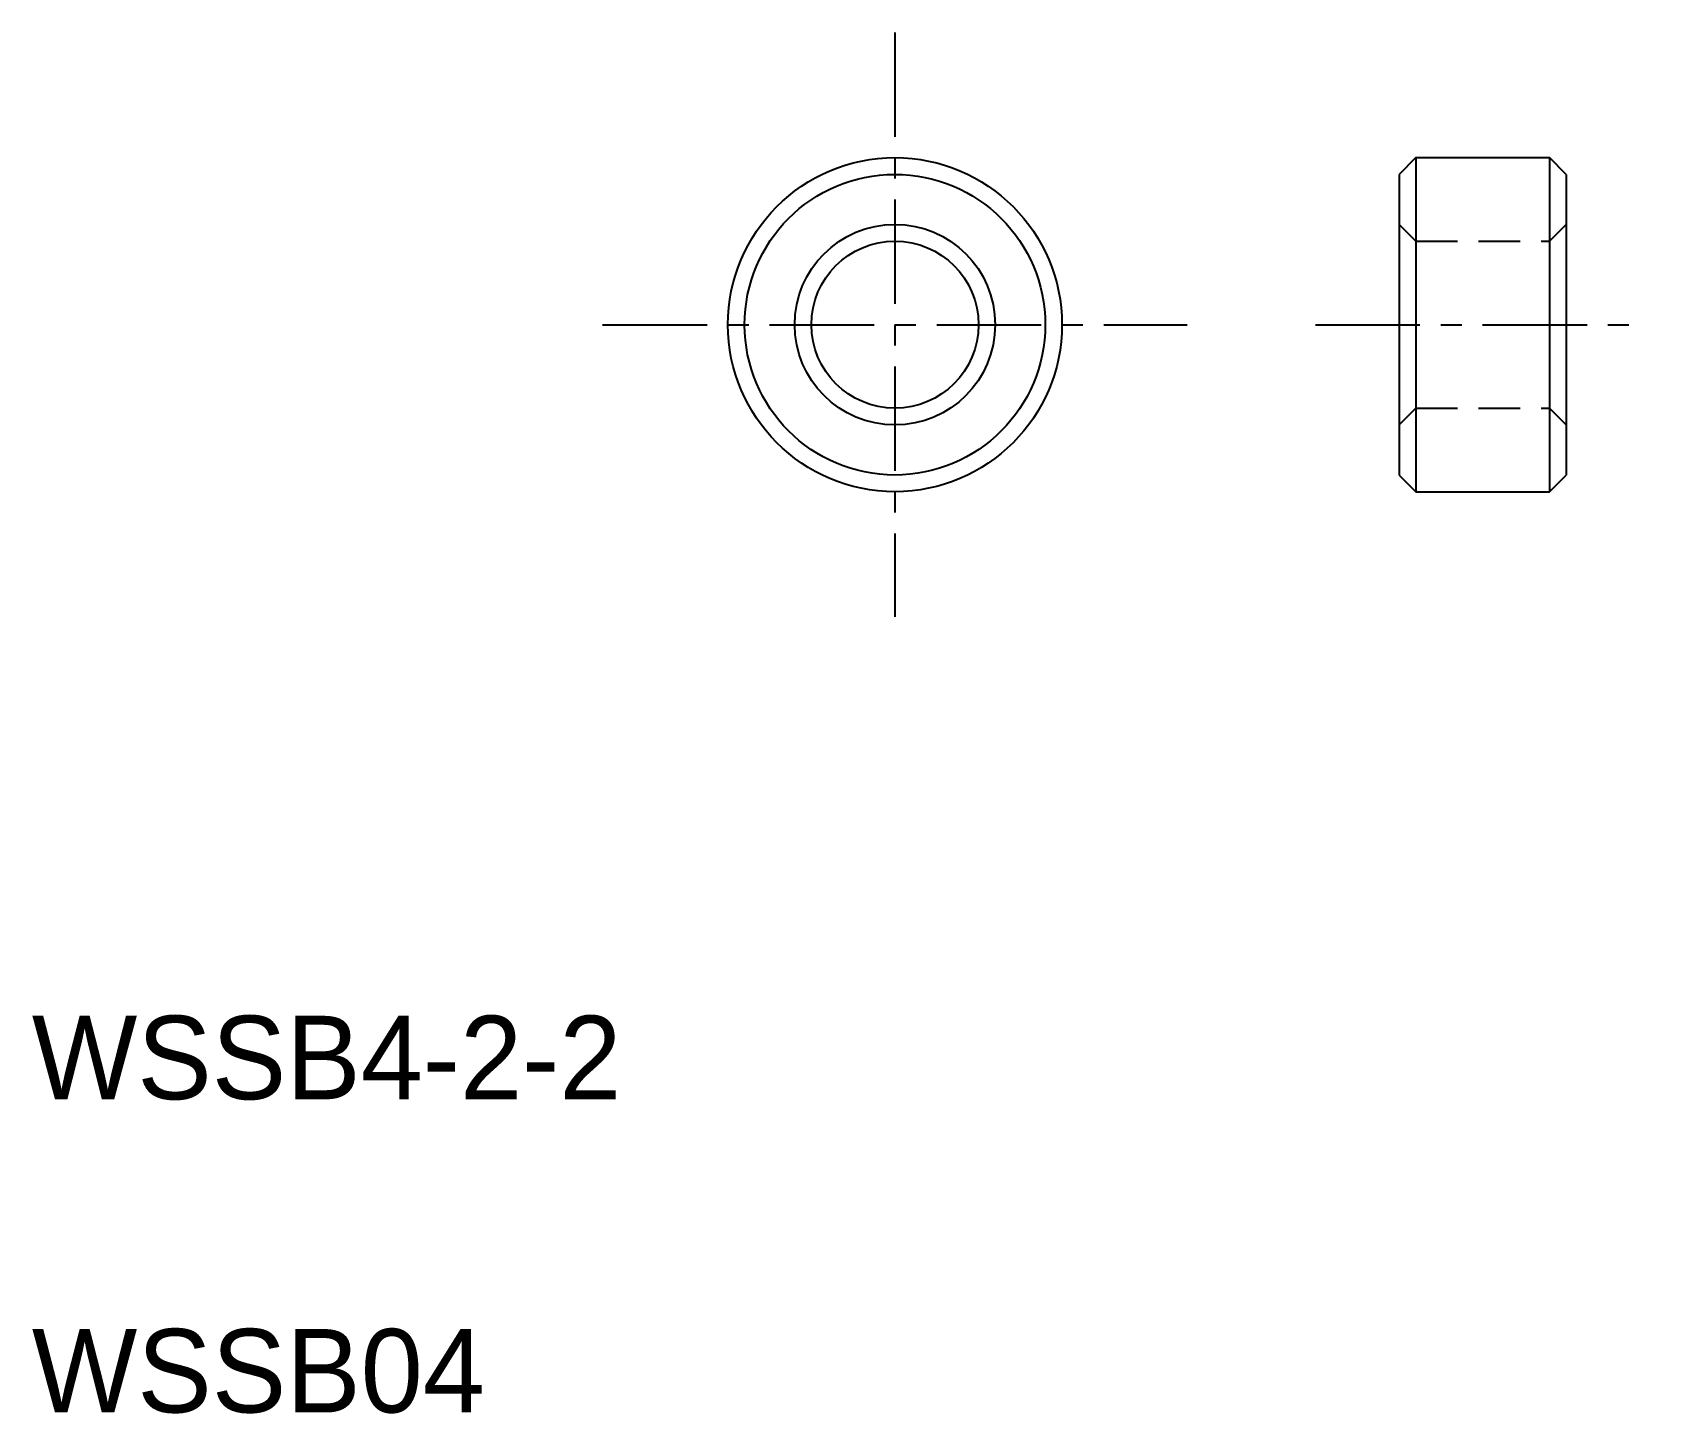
# Model space of a CAD drawing. Extents: x 2.5 to 21.9, y 2.5 to 19.
import ezdxf

# ---------------------------------------------------------------- set-up
doc = ezdxf.new("R2010")
doc.units = 0
doc.linetypes.add('CENTER', pattern=[2, 1.25, -0.25, 0.25, -0.25])
doc.linetypes.add('DASHED', pattern=[0.75, 0.5, -0.25])
doc.layers.get('0').update_dxf_attribs({"linetype": 'CONTINUOUS'})
doc.layers.add('CENTER', color=1, linetype='CENTER')

msp = doc.modelspace()

# ---------------------------------------------------------------- linework, layer by layer
at = {"color": 7, "linetype": 'CONTINUOUS'}
for p, q in [((19.071737, 17.524083), (18.871747, 17.324083)), ((19.071737, 17.524083), (19.071937, 13.524083)), ((19.071737, 17.524083), (20.671737, 17.524083)), ((20.671737, 17.524083), (20.671937, 13.524083)), ((20.871747, 17.324083), (20.671737, 17.524083)), ((18.871747, 17.324083), (18.871927, 13.724083)), ((20.871747, 17.324083), (20.871927, 13.724083)), ((18.871927, 13.724083), (19.071937, 13.524083)), ((20.671937, 13.524083), (20.871927, 13.724083)), ((19.071937, 13.524083), (20.671937, 13.524083))]:
    msp.add_line(p, q, dxfattribs=at)
at = {"color": 3, "linetype": 'DASHED'}
for p, q in [((19.071787, 16.524083), (18.871777, 16.724083)), ((20.671787, 16.524083), (20.871777, 16.724083)), ((19.071787, 16.524083), (20.671787, 16.524083)), ((19.071887, 14.524083), (18.871897, 14.324083)), ((19.071887, 14.524083), (20.671887, 14.524083)), ((20.671887, 14.524083), (20.871897, 14.324083))]:
    msp.add_line(p, q, dxfattribs=at)
msp.add_line((18.871837, 15.524083), (18.871937, 15.524083))
at = {"color": 7, "linetype": 'CONTINUOUS'}
for radius in [2, 1.8, 1.2, 1]:
    msp.add_circle((12.834636, 15.524083), radius, dxfattribs=at)
at = {"layer": 'CENTER', "color": 1, "linetype": 'CENTER'}
for p, q in [((12.834636, 19.024083), (12.834636, 12.024083)), ((9.334636, 15.524083), (16.334636, 15.524083)), ((17.871837, 15.524083), (21.871837, 15.524083))]:
    msp.add_line(p, q, dxfattribs=at)

# ---------------------------------------------------------------- texts
at = {"color": 7, "linetype": 'CONTINUOUS'}
for s, p in [('WSSB4-2-2', (2.5, 6.25)), ('WSSB04', (2.5, 2.5))]:
    msp.add_text(s, height=1, dxfattribs=at).set_placement(p)

doc.saveas('drawing.dxf')
